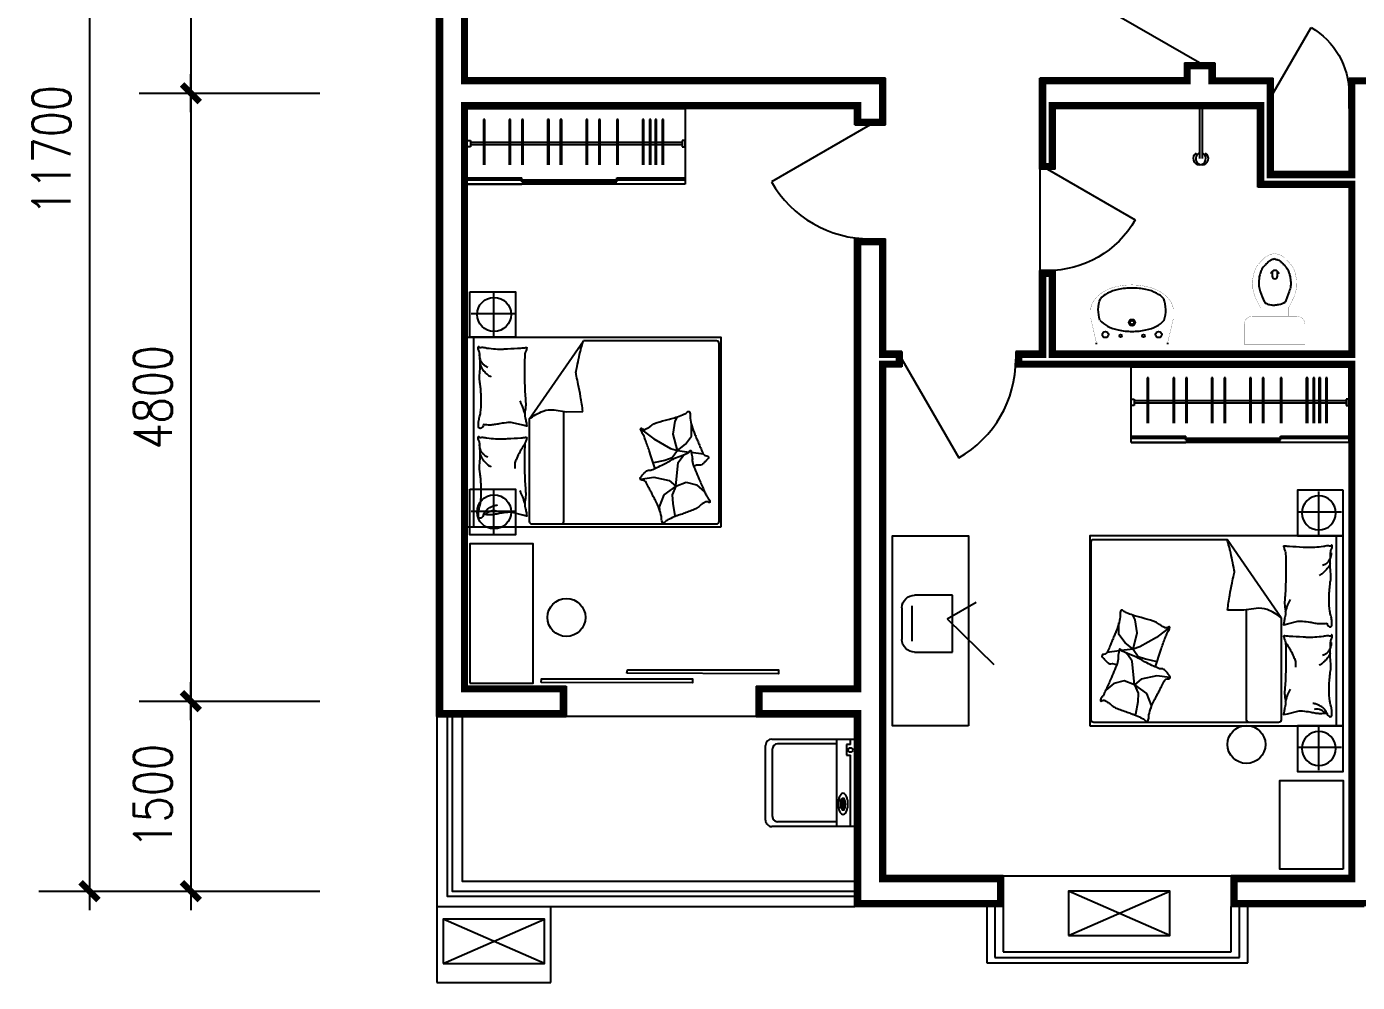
# Model space of a CAD drawing. Extents: x 79020 to 100113, y 10630 to 40397.
# Drawn here: x 79020 to 89524, y 25054 to 32600 of the extents above; entities that cross this region are included whole.
import ezdxf
from ezdxf.enums import TextEntityAlignment as Align

# ---------------------------------------------------------------- set-up
doc = ezdxf.new("R2010")
doc.units = 0
doc.header["$LTSCALE"] = 1000
doc.header["$MEASUREMENT"] = 0
for name, color, linetype in [('AXIS', 250, 'Continuous'), ('BATH', 250, 'Continuous'), ('FURNETR', 250, 'Continuous'), ('LVTRY', 250, 'Continuous'), ('PUB_WALL', 250, 'Continuous'), ('TOTHER', 250, 'Continuous'), ('WALL', 250, 'Continuous'), ('WINDOW', 250, 'Continuous'), ('WINDOW_TEXT', 250, 'Continuous')]:
    doc.layers.add(name, color=color, linetype=linetype)
doc.styles.add('DIM_FONT', font='SIMPLEX.shx', dxfattribs={"width": 0.8})
doc.styles.add('SIMPLEX', font='SIMPLEX.SHX')
doc.styles.get("Standard").update_dxf_attribs({"font": 'gbenor.shx', "bigfont": 'gbcbig.shx'})
doc.dimstyles.new('AXIS', dxfattribs={"dimtxt": 300, "dimasz": 1, "dimexe": 250, "dimexo": 300, "dimgap": 150, "dimtad": 1, "dimdec": 0, "dimzin": 0, "dimdsep": 46, "dimtxsty": 'DIM_FONT', "dimblk": '_DIMX', "dimcen": 0.09, "dimse1": 1, "dimse2": 1, "dimclrt": 7, "dimadec": 0, "dimazin": 0, "dimtfac": 1, "dimtdec": 0, "dimtix": 1, "dimtmove": 2, "dimatfit": 3, "dimldrblk": '_DIMX', "dimfxl": 1, "dimtolj": 1, "dimtzin": 0, "dimarcsym": 0})

# ---------------------------------------------------------------- blocks, each defined once
blk = doc.blocks.new('_C8OFV')
at = {"layer": 'LVTRY'}
for p, q in [((0, 0), (1720, 0)), ((0, 0), (0, 0)), ((0, -597), (0, 0)), ((1720, 0), (1720, -597)), ((138, -87), (127, -87)), ((127, -87), (127, -444)), ((138, -444), (138, -87)), ((342, -87), (331, -87)), ((331, -87), (331, -444)), ((342, -444), (342, -87)), ((442, -87), (431, -87)), ((431, -87), (431, -444)), ((442, -444), (442, -87)), ((645, -87), (634, -87)), ((634, -87), (634, -444)), ((645, -444), (645, -87)), ((745, -87), (734, -87)), ((734, -87), (734, -444)), ((745, -444), (745, -87)), ((949, -87), (938, -87)), ((938, -87), (938, -444)), ((949, -444), (949, -87)), ((1049, -87), (1038, -87)), ((1038, -87), (1038, -444)), ((1049, -444), (1049, -87)), ((1190, -87), (1179, -87)), ((1179, -87), (1179, -444)), ((1190, -444), (1190, -87)), ((1394, -87), (1383, -87)), ((1383, -87), (1383, -444)), ((1394, -444), (1394, -87)), ((1449, -87), (1438, -87)), ((1438, -87), (1438, -444)), ((1449, -444), (1449, -87)), ((1494, -87), (1483, -87)), ((1483, -87), (1483, -444)), ((1494, -444), (1494, -87)), ((1549, -87), (1538, -87)), ((1538, -87), (1538, -444)), ((1549, -444), (1549, -87)), ((0, -254), (24, -254)), ((0, -304), (0, -254)), ((24, -304), (0, -304)), ((24, -254), (24, -304)), ((1697, -269), (24, -269)), ((1697, -288), (24, -288)), ((1720, -254), (1697, -254)), ((1697, -254), (1697, -304)), ((1697, -304), (1720, -304)), ((1720, -304), (1720, -254)), ((0, -547), (431, -547)), ((0, -563), (431, -563)), ((0, -563), (431, -563)), ((1720, -597), (0, -597)), ((0, -597), (431, -597)), ((431, -579), (431, -547)), ((431, -563), (1179, -563)), ((431, -579), (1179, -579)), ((1720, -597), (431, -597)), ((1179, -579), (1179, -547)), ((1179, -547), (1720, -547)), ((1179, -563), (1720, -563))]:
    blk.add_line(p, q, dxfattribs=at)
at = {"flags": 9}
for tag in ['XSIZE', 'YSIZE']:
    blk.add_attdef(tag, (0, 0), '', height=0.5, dxfattribs=at)
blk = doc.blocks.new('M_A1SFU')
blk.add_line((-0.5, 0), (0, -0.866))
blk.add_arc((-0.5, 0), 1, 300, 0)
blk = doc.blocks.new('M_C54TQD')
for p, q in [((0, -52), (1500, -52)), ((26, -509), (26, -1968)), ((853, -489), (46, -489)), ((853, -489), (1472, -916)), ((46, -761), (915, -761)), ((1472, -1968), (1472, -916)), ((381, -1368), (395, -1471)), ((528, -1559), (509, -1470)), ((778, -1368), (698, -1472)), ((161, -1514), (137, -1518)), ((255, -1552), (161, -1514)), ((324, -1645), (255, -1552)), ((395, -1471), (369, -1593)), ((548, -1617), (528, -1559)), ((698, -1472), (623, -1603)), ((90, -1638), (87, -1645)), ((188, -1621), (90, -1638)), ((257, -1618), (188, -1621)), ((324, -1645), (257, -1618)), ((369, -1593), (324, -1645)), ((324, -1645), (510, -1664)), ((324, -1645), (355, -1728)), ((510, -1664), (560, -1700)), ((605, -1658), (548, -1617)), ((605, -1658), (594, -1752)), ((623, -1603), (605, -1658)), ((605, -1658), (734, -1626)), ((605, -1658), (655, -1721)), ((734, -1626), (837, -1640)), ((837, -1640), (873, -1660)), ((355, -1728), (335, -1810)), ((560, -1700), (572, -1709)), ((592, -1767), (580, -1861)), ((655, -1721), (720, -1769)), ((720, -1769), (813, -1769)), ((335, -1810), (281, -1873)), ((46, -1988), (1452, -1988))]:
    blk.add_line(p, q)
blk.add_lwpolyline([(0, -2000), (0, 0), (1500, 0), (1500, -2000)], close=True)
for points in [[(101, -127, -0.263368), (73, -108, -0.494818), (82, -89, -0.049225), (100, -88, -0.036831), (124, -89, -0.031893), (161, -97, 0.035782), (195, -104, 0.032941), (285, -110, 0.026564), (396, -104, 0.017905), (434, -99, -0.033397), (454, -97, -0.03204), (491, -97, 0.018442), (555, -101, 0.010837), (620, -100, 0.014624), (668, -97, 0.111249), (691, -89, -0.153708), (708, -86, -0.076444), (715, -87, -0.215512), (717, -89, -0.585858), (714, -92, 0.363489), (709, -95, 0.191716), (709, -106, -0.129675), (711, -123, -0.01735), (708, -140, 0.019326), (706, -155, 0.018818), (699, -223, 0.021828), (698, -283, 0.006204), (700, -316, 0.001963), (706, -423, 0.028341), (710, -459, -0.117014), (709, -468, -0.36606), (708, -469, -0.03973), (694, -466, -0.048309), (681, -461, 0.062981), (670, -457, 0.04058), (647, -454, 0.014345), (580, -451, 0.005484), (454, -452, 0.007153), (358, -455, 0.008762), (316, -458, -0.008153), (270, -461, -0.06251), (213, -456, 0.078669), (167, -454, 0.047825), (145, -459, -0.034494), (114, -466, -0.023571), (89, -469, -0.510228), (88, -468), (95, -438), (116, -356, 0.073041), (118, -336, 0.023305), (112, -275, 0.018299), (108, -252, -0.01097), (101, -214, -0.042281), (98, -180, -0.027201), (101, -126)], [(575, -101, 0.027842), (551, -111, 0.048685), (539, -119, 0.023666), (511, -144, 0.031223), (492, -164, 0.046801), (486, -172, 0.023191), (478, -189)], [(657, -95, 0.088153), (622, -98, 0.088153), (591, -114, 0.077547), (569, -135, 0.077547), (555, -162)], [(810, -127, -0.263368), (782, -108, -0.494818), (791, -89, -0.049225), (809, -88, -0.036831), (833, -89, -0.031893), (871, -97, 0.035782), (905, -104, 0.032941), (994, -110, 0.026564), (1106, -104, 0.017905), (1143, -99, -0.033397), (1163, -97, -0.03204), (1200, -97, 0.018442), (1265, -101, 0.010837), (1329, -100, 0.014624), (1377, -97, 0.111249), (1400, -89, -0.153708), (1417, -86, -0.076444), (1424, -87, -0.215512), (1426, -89, -0.585858), (1423, -92, 0.363489), (1419, -95, 0.191716), (1419, -106, -0.129675), (1421, -123, -0.01735), (1418, -140, 0.019326), (1415, -155, 0.018818), (1408, -223, 0.021828), (1407, -283, 0.006204), (1409, -316, 0.001963), (1415, -423, 0.028341), (1419, -459, -0.117014), (1419, -468, -0.36606), (1417, -469, -0.03973), (1404, -466, -0.048309), (1390, -461, 0.062981), (1379, -457, 0.04058), (1356, -454, 0.014345), (1289, -451, 0.005484), (1164, -452, 0.007153), (1067, -455, 0.008762), (1025, -458, -0.008153), (979, -461, -0.06251), (922, -456, 0.078669), (877, -454, 0.047825), (854, -459, -0.034494), (823, -466, -0.023571), (798, -469, -0.510228), (797, -468), (805, -438), (825, -356, 0.073041), (827, -336, 0.023305), (821, -275, 0.018299), (817, -252, -0.01097), (810, -214, -0.042281), (807, -180, -0.027201), (810, -126)], [(1284, -101, 0.027842), (1260, -111, 0.048685), (1248, -119, 0.023666), (1220, -144, 0.031223), (1201, -164, 0.046801), (1196, -172, 0.023191), (1188, -189)], [(1366, -95, 0.088153), (1332, -98, 0.088153), (1300, -114, 0.077547), (1279, -135, 0.077547), (1265, -162)], [(99, -143, -0.05369), (114, -156, -0.070312), (122, -168, -0.015448), (125, -177, -0.013244), (129, -187, -0.082127), (132, -205, -0.064164), (129, -228)], [(101, -127, -0.077379), (136, -152, -0.077379), (161, -187, -0.047525), (171, -211, -0.047525), (176, -238)], [(191, -454, 0.009729), (219, -445, 0.009729), (246, -435, 0.007971), (267, -426, 0.007971), (289, -416)], [(661, -455, 0.016108), (622, -429, 0.024599), (595, -414, 0.009477), (546, -391, 0.015937), (516, -378, 0.072521), (500, -375, 0.033339), (463, -375)], [(901, -454, 0.009729), (928, -445, 0.009729), (955, -435, 0.007971), (977, -426, 0.007971), (998, -416)], [(853, -489, -0.085272), (917, -599, -0.124044), (926, -686), (912, -782), (914, -912)], [(914, -912, 0.007867), (1032, -894, 0.009508), (1128, -876, 0.006616), (1193, -862, -0.023828), (1212, -858, -0.080713), (1230, -859, -0.009591), (1383, -891, -0.013133), (1416, -899, -0.007859), (1472, -916)], [(464, -1480, 0.025626), (476, -1478, 0.0108), (605, -1436, 0.00456), (692, -1405, 0.01125), (727, -1391, 0.069394), (746, -1380, -0.079756), (763, -1371, -0.106399), (778, -1368, -0.328642), (782, -1372, -0.299547), (779, -1378, 0.189917), (774, -1387, 0.033518), (773, -1397, 0.075627), (773, -1402, 0.053489), (776, -1410, 0.017838), (788, -1432, 0.038394), (805, -1456, -0.059529), (816, -1472, -0.035943), (826, -1498, -0.011245), (852, -1585, -0.006203), (862, -1624, 0.010783), (868, -1647, 0.019485), (873, -1660, 0.005062), (892, -1710, 0.101392), (909, -1736, -0.223768), (914, -1749, -0.25558), (911, -1754, -0.081563), (895, -1759, -0.071805), (878, -1759, 0.069985), (861, -1759, 0.03546), (801, -1772, 0.029432), (732, -1797, 0.001554), (699, -1811, -0.00152), (665, -1826, -0.004735), (629, -1840, 0.00382), (586, -1859, 0.296001), (564, -1891, -0.649774), (542, -1900, -0.02319), (538, -1895, 0.0288), (534, -1892, 0.005727), (527, -1886, -0.004358), (519, -1878, -0.027528), (502, -1861, -0.046214), (493, -1850, -0.194121), (490, -1833, 0.133719), (489, -1809, 0.005779), (482, -1787, 0.008882)]]:
    blk.add_lwpolyline(points, format="xyb")
blk.add_lwpolyline([(58, -1583, 0.101392), (40, -1559, -0.223768), (34, -1546, -0.25558), (36, -1541, -0.081563), (52, -1535, -0.071805), (69, -1534, 0.069985), (86, -1532, 0.03546), (145, -1515, 0.029432), (211, -1485, 0.001554), (244, -1468, -0.00152), (276, -1451, -0.004735), (311, -1433, 0.00382), (353, -1412, 0.296001), (372, -1378, -0.649774), (393, -1367, -0.02319), (398, -1372, 0.0288), (402, -1375, 0.005727), (409, -1380, -0.004358), (418, -1387, -0.027528), (436, -1403, -0.046214), (445, -1414, -0.194121), (450, -1430, 0.133719), (453, -1454, 0.011505), (471, -1496, 0.008882), (497, -1550, 0.012426), (535, -1618, -0.033612), (547, -1644), (570, -1701), (588, -1744, 0.224341), (603, -1757, -0.722772), (603, -1766, -0.103513), (599, -1767, 0.053465), (592, -1767, 0.030109), (569, -1772, -0.031436), (547, -1776, -0.05324), (532, -1776, 0.05518), (517, -1777, 0.056271), (492, -1783, 0.0108), (366, -1835, 0.00456), (281, -1873, 0.01125), (247, -1889, 0.069394), (229, -1902, -0.079756), (213, -1912, -0.106399), (199, -1915, -0.328642), (195, -1912, -0.299547), (196, -1906, 0.189917), (201, -1896, 0.033518), (202, -1886, 0.075627), (201, -1882, 0.053489), (197, -1874, 0.017838), (184, -1853, 0.038394), (165, -1830, -0.059529), (153, -1815, -0.035943), (140, -1790, -0.011245), (108, -1705, -0.006203), (95, -1667, 0.010783), (87, -1645, 0.019485), (82, -1632, 0.005062)], format="xyb", close=True)
for centre, start, end in [((46, -509), 90, 180), ((46, -741), 180, 270), ((46, -1968), 180, 270), ((1452, -1968), 270, 0)]:
    blk.add_arc(centre, 20, start, end)
at = {"style": 'DIM_FONT', "width": 0.8, "flags": 9}
for tag in ['XSIZE', 'YSIZE']:
    blk.add_attdef(tag, (0, 0), '', height=0.5, dxfattribs=at)
blk = doc.blocks.new('A$C0B1B081E')
at = {"xscale": -1, "rotation": 269.9999999999998}
blk.add_blockref('M_C54TQD', (2000, 0), dxfattribs=at)
blk = doc.blocks.new('_DIMX')
blk.add_line((-150, 0), (150, 0))
at = {"const_width": 50}
blk.add_lwpolyline([(-70, -70), (70, 70)], dxfattribs=at)
blk = doc.blocks.new('*D62')
at = {"layer": 'AXIS', "color": 0, "lineweight": -2}
blk.add_line((80316, 32073), (80316, 27275), dxfattribs=at)
at = {"layer": 'Defpoints', "color": 0}
for p in [(81334, 32074), (80316, 27274), (81334, 27274)]:
    blk.add_point(p, dxfattribs=at)
at = {"layer": 'AXIS', "color": 0, "lineweight": -2}
for p, rotation in [((80316, 32074), 90), ((80316, 27274), 270)]:
    blk.add_blockref('_DIMX', p, dxfattribs=dict(at, rotation=rotation))
at = {"layer": 'AXIS', "color": 7, "insert": (80016, 29674), "char_height": 300, "attachment_point": 5, "rotation": 90, "style": 'DIM_FONT'}
blk.add_mtext('\\A1;4800', dxfattribs=at)
blk = doc.blocks.new('*D63')
at = {"layer": 'AXIS', "color": 0, "lineweight": -2}
blk.add_line((79516, 37473), (79516, 25775), dxfattribs=at)
at = {"layer": 'Defpoints', "color": 0}
for p in [(81334, 37474), (79516, 25774), (81334, 25774)]:
    blk.add_point(p, dxfattribs=at)
at = {"layer": 'AXIS', "color": 0, "lineweight": -2}
for p, rotation in [((79516, 37474), 90), ((79516, 25774), 270)]:
    blk.add_blockref('_DIMX', p, dxfattribs=dict(at, rotation=rotation))
at = {"layer": 'AXIS', "color": 7, "insert": (79216, 31624), "char_height": 300, "attachment_point": 5, "rotation": 90, "style": 'DIM_FONT'}
blk.add_mtext('\\A1;11700', dxfattribs=at)
blk = doc.blocks.new('M_A14NPV')
for points in [[(0.6323, 0.2261), (0.6292, 0.2078), (-0.1643, 0.2078), (-0.1643, 0.2286)], [(0.1799, 0.1784), (0.1767, 0.1601), (-0.6168, 0.1601), (-0.6167, 0.1808)]]:
    blk.add_lwpolyline(points, close=True)
blk = doc.blocks.new('*D65')
at = {"layer": 'AXIS', "color": 0, "lineweight": -2}
blk.add_line((80316, 27273), (80316, 25775), dxfattribs=at)
at = {"layer": 'Defpoints', "color": 0}
for p in [(81334, 27274), (80316, 25774), (81334, 25774)]:
    blk.add_point(p, dxfattribs=at)
at = {"layer": 'AXIS', "color": 0, "lineweight": -2}
for p, rotation in [((80316, 27274), 90), ((80316, 25774), 270)]:
    blk.add_blockref('_DIMX', p, dxfattribs=dict(at, rotation=rotation))
at = {"layer": 'AXIS', "color": 7, "insert": (80016, 26524), "char_height": 300, "attachment_point": 5, "rotation": 90, "style": 'DIM_FONT'}
blk.add_mtext('\\A1;1500', dxfattribs=at)
blk = doc.blocks.new('_C11UFW')
at = {"layer": 'BATH', "ltscale": 5}
for p, q in [((-400, 175), (400, -175)), ((400, 175), (-400, -175))]:
    blk.add_line(p, q, dxfattribs=at)
blk.add_lwpolyline([(-400, 175), (400, 175), (400, -175), (-400, -175)], close=True, dxfattribs=at)
at = {"style": 'DIM_FONT', "width": 0.8, "flags": 9}
for tag in ['XSIZE', 'YSIZE']:
    blk.add_attdef(tag, (0, 0), '', height=0.5, dxfattribs=at)
blk = doc.blocks.new('A$C49232555')
for p, q in [((238, 11), (238, 437)), ((14, 235), (451, 235))]:
    blk.add_line(p, q)
blk.add_lwpolyline([(0, 450), (450, 450), (450, 0), (0, 0)], close=True)
blk.add_circle((239, 226), 168)
blk = doc.blocks.new('M_C4')
for p, q in [((100, 250), (350, 250)), ((0, -150), (0, 150)), ((363, 169), (84, 169)), ((450, 150), (450, -150)), ((450, -150), (0, -150)), ((187, -107), (57, -336)), ((187, -107), (547, -475))]:
    blk.add_line(p, q)
for centre, start, end in [((100, 150), 90, 180), ((350, 150), 0, 90)]:
    blk.add_arc(centre, 100, start, end)
at = {"flags": 9}
for tag in ['XSIZE', 'YSIZE']:
    blk.add_attdef(tag, (0, 0), '', height=0.5, dxfattribs=at)
at = {"width": 0.8, "flags": 9}
for tag in ['YSIZE', 'XSIZE', 'XSIZE', 'YSIZE']:
    blk.add_attdef(tag, (225, -150), '', height=0.5, dxfattribs=at)
blk = doc.blocks.new('A$C7C8A5B6C')
at = {"xscale": -1, "rotation": 90.00000000000001}
blk.add_blockref('M_C4', (250, 547), dxfattribs=at)
blk = doc.blocks.new('M_E20')
for p, q in [((345, 0), (-345, 0)), ((-302, -36), (-345, -36)), ((-302, -35), (-302, -66)), ((-302, -66), (-219, -66)), ((-219, -66), (-219, -35)), ((345, -36), (-219, -36)), ((123, -87), (123, -99)), ((133, -96), (133, -113)), ((198, -96), (133, -96)), ((198, -113), (198, -96)), ((215, -88), (215, -99)), ((-307, -144), (-307, -611)), ((133, -113), (198, -113)), ((307, -144), (307, -611)), ((267, -651), (-267, -651))]:
    blk.add_line(p, q)
blk.add_lwpolyline([(83, -94, 0.185158), (88, -107, 0.102042), (108, -122, 0.060862), (133, -130, 0.047173), (166, -133, 0.047173), (200, -130, 0.060862), (225, -122, 0.102042), (245, -107, 0.185158), (250, -94, 0.185158), (245, -82, 0.102042), (225, -67, 0.060862), (200, -59, 0.047173), (166, -56, 0.047173), (133, -59, 0.060862), (108, -67, 0.102042), (88, -82, 0.185158)], format="xyb", close=True)
for points in [[(215, -88, 0.259034), (213, -85, 0.076276), (201, -80, 0.036515), (188, -77, 0.026615), (169, -76, 0.026615), (150, -77, 0.036515), (137, -80, 0.076276), (125, -85, 0.259034), (123, -88, 0.078462), (123, -89, 0.056762)], [(215, -99, 0.259034), (213, -95, 0.076276), (201, -90, 0.036515), (188, -88, 0.026615), (169, -87, 0.026615), (150, -88, 0.036515), (137, -90, 0.076276), (125, -95, 0.259034), (123, -99, 0.259034), (125, -102, 0.056762), (133, -106, 0.036515)], [(198, -108, 0.008736), (201, -107, 0.076276), (213, -102, 0.259034), (215, -99, 0.259034)]]:
    blk.add_lwpolyline(points, format="xyb")
blk.add_circle((-259, -35), 17.5)
for centre, start, end in [((-267, -611), 180, 270), ((267, -611), 270, 0)]:
    blk.add_arc(centre, 40, start, end)
at = {"layer": 'TOTHER', "linetype": 'Continuous'}
for p, q in [((-345, -656), (-345, 0)), ((345, 0), (345, -656)), ((-345, -145), (345, -145)), ((295, -706), (-295, -706))]:
    blk.add_line(p, q, dxfattribs=at)
for centre, start, end in [((-295, -656), 180, 270), ((295, -656), 270, 0)]:
    blk.add_arc(centre, 50, start, end, dxfattribs=at)
at = {"width": 0.8, "flags": 9}
for tag in ['XSIZE', 'YSIZE']:
    blk.add_attdef(tag, (0, 0), '', height=0.5, dxfattribs=at)
blk = doc.blocks.new('*D70')
at = {"layer": 'AXIS', "color": 0, "lineweight": -2}
blk.add_line((80316, 34773), (80316, 32075), dxfattribs=at)
at = {"layer": 'Defpoints', "color": 0}
for p in [(81334, 34774), (80316, 32074), (81334, 32074)]:
    blk.add_point(p, dxfattribs=at)
at = {"layer": 'AXIS', "color": 0, "lineweight": -2}
for p, rotation in [((80316, 34774), 90), ((80316, 32074), 270)]:
    blk.add_blockref('_DIMX', p, dxfattribs=dict(at, rotation=rotation))
at = {"layer": 'AXIS', "color": 7, "insert": (80016, 33424), "char_height": 300, "attachment_point": 5, "rotation": 90, "style": 'DIM_FONT'}
blk.add_mtext('\\A1;2700', dxfattribs=at)
blk = doc.blocks.new('_DBLK')
blk.add_line((-0.5, 0), (0, -0.866))
blk.add_arc((-0.5, 0), 1, 300, 0)
at = {"layer": 'WINDOW_TEXT', "style": 'SIMPLEX', "flags": 9}
blk.add_attdef('A', text='', height=1, dxfattribs=at).set_placement((0, 1.5), align=Align.MIDDLE)
blk = doc.blocks.new('_LV10')
blk.add_line((0, -37), (0, -432))
blk.add_arc((0, -432), 50, 121.0332, 58.9668)
blk = doc.blocks.new('A$C4AEA3397')
at = {"layer": 'LVTRY', "rotation": 180}
blk.add_blockref('_LV10', (48, -37), dxfattribs=at)
blk = doc.blocks.new('M_E11')
for p, q in [((-280, -10), (-280, 0)), ((280, 0), (280, -10)), ((-251, -189), (-251, -186)), ((-248, -183), (-250, -185))]:
    blk.add_line(p, q)
at = {"const_width": 1.5}
for points in [[(-280, 0), (280, 0)], [(-326, -200), (-280, -5)], [(326, -204), (280, -5)]]:
    blk.add_lwpolyline(points, dxfattribs=at)
for points in [[(253, -188, 0.098208), (193, -141, 0.066287), (110, -111, 0.052428), (0, -100, 0.052428), (-110, -111, 0.066287), (-193, -141, 0.093876), (-251, -186, 0.171377)], [(-250, -358, 0.091341), (-193, -401, 0.066287), (-110, -431, 0.052428), (0, -442, 0.052428), (110, -431, 0.066287), (193, -401, 0.091756), (250, -358, 0.171377)]]:
    blk.add_lwpolyline(points, format="xyb")
for points in [[(-326, -200, 0.008223), (-326, -204, 0.149285)], [(-326, -266, 0.149285), (-304, -337, 0.107079), (-231, -408, 0.075625), (-131, -450, 0.062436), (-1, -467, 0.062436), (130, -452, 0.075625), (230, -410, 0.107079), (304, -339, 0.149285), (326, -268, 0.005205), (326, -266, 0.086596)]]:
    blk.add_lwpolyline(points, format="xyb", dxfattribs=at)
at = {"const_width": 1.5, "flags": 128}
for points in [[(-326, -204), (-326, -268)], [(326, -204), (326, -268)]]:
    blk.add_lwpolyline(points, dxfattribs=at)
at = {"flags": 128}
for points in [[(-253, -188, 0.172546), (-250, -358, 0.726395)], [(253, -188, -0.172546), (250, -358, -0.726395)]]:
    blk.add_lwpolyline(points, format="xyb", dxfattribs=at)
for centre, radius in [((-210, -75), 24), ((-210, -75), 24), ((-210, -75), 24), ((-90, -65), 10), ((90, -65), 10), ((210, -75), 24), ((0, -170), 25), ((0, -170), 15)]:
    blk.add_circle(centre, radius)
blk.add_arc((-250, -186), 1, 131.3224, 180)
at = {"width": 0.8, "flags": 9}
for tag in ['XSIZE', 'YSIZE']:
    blk.add_attdef(tag, (0, 0), '', height=0.5, dxfattribs=at)
blk = doc.blocks.new('A$C05DF5B67')
blk.add_blockref('M_E11', (326, 468))
blk = doc.blocks.new('A$C7E780FB7')
for p, q in [((573, 259), (537, 259)), ((537, 219), (573, 219)), ((573, 259), (573, 259))]:
    blk.add_line(p, q)
at = {"const_width": 1.5}
for points in [[(1, 481), (156, 481)], [(1, 1), (1, 481)], [(221, 416), (221, 66)], [(221, 351), (286, 351)], [(286, 131), (221, 131)], [(156, 1), (1, 1)]]:
    blk.add_lwpolyline(points, dxfattribs=at)
for points in [[(156, 481, -0.414214), (221, 416, -0.414214)], [(716, 241, -0.037932), (711, 269, -0.057502), (704, 286, -0.011128), (688, 313, -0.047419), (684, 319, -0.013557), (670, 333, -0.010422), (652, 350, -0.006492), (633, 366, -0.010986), (622, 376, -0.031118), (608, 385, -0.031821), (593, 393, -0.025304), (574, 400, -0.028493), (556, 405), (522, 412), (501, 416, -0.104917), (493, 416, 0.047512), (476, 413, 0.018859), (461, 413, -0.025251), (450, 413, -0.024361), (436, 412, -0.018727), (417, 408, -0.011084), (402, 404, -0.017664), (393, 401, -0.012553), (376, 395, -0.012341), (360, 388), (321, 369, -0.005054), (309, 363, -0.002567), (286, 351)], [(716, 241, 0.037932), (711, 213, 0.057502), (704, 195, 0.011128), (688, 168, 0.047419), (684, 163, 0.013557), (670, 149, 0.010422), (652, 132, 0.006492), (633, 115, 0.010986), (622, 106, 0.031118), (608, 96, 0.031821), (593, 89, 0.025304), (574, 81, 0.028493), (556, 77), (522, 70), (501, 66, 0.104917), (493, 66, -0.047512), (476, 68, -0.018859), (461, 68, 0.025251), (450, 68, 0.024361), (436, 70, 0.018727), (417, 73, 0.011084), (402, 77, 0.017664), (393, 80, 0.012553), (376, 87, 0.012341), (360, 94), (321, 113, 0.005054), (309, 119, 0.002567), (286, 131)], [(221, 66, -0.414214), (156, 1, -0.414214)]]:
    blk.add_lwpolyline(points, format="xyb", dxfattribs=at)
for points in [[(674, 240, -0.054114), (667, 265, -0.08891), (659, 279, -0.006714), (645, 296, -0.014531), (638, 303, -0.010713), (619, 321, -0.017575), (608, 331, -0.037222), (592, 341, -0.034599), (575, 350, -0.02298), (558, 356, -0.023613), (540, 360, -0.014842), (523, 363, -0.012533), (503, 365, -0.021838), (478, 366, -0.029407), (460, 365, -0.029465), (438, 361, -0.031881), (417, 355), (373, 338), (338, 324, -0.135973), (325, 314, -0.099517), (316, 293, -0.016651), (313, 280, -0.010977), (310, 261, -0.015331), (309, 252, -0.010106), (308, 240)], [(674, 240, 0.054114), (667, 214, 0.08891), (659, 200, 0.006714), (645, 184, 0.014531), (638, 176, 0.010713), (619, 159, 0.017575), (608, 149, 0.037222), (592, 139, 0.034599), (575, 130, 0.02298), (558, 124, 0.023613), (540, 120, 0.014842), (523, 117, 0.012533), (503, 114, 0.021838), (478, 113, 0.029407), (460, 114, 0.029465), (438, 118, 0.031881), (417, 125), (373, 142), (338, 156, 0.135973), (325, 166, 0.099517), (316, 187, 0.016651), (313, 200, 0.010977), (310, 219, 0.015331), (309, 227, 0.010106), (308, 240)]]:
    blk.add_lwpolyline(points, format="xyb")
for centre, radius, start, end in [((537, 239), 20, 90, 270), ((550, 238), 33.2, 280.0495, 79.9505)]:
    blk.add_arc(centre, radius, start, end)
at = {"text_generation_flag": 4, "width": 0.8, "flags": 9}
for tag in ['YSIZE', 'XSIZE']:
    blk.add_attdef(tag, (1, 241), '', height=0.5, rotation=180, dxfattribs=at)

msp = doc.modelspace()

# ---------------------------------------------------------------- linework, layer by layer
at = {"layer": 'AXIS', "color": 7}
for p, q in [((79908.4, 32074), (81333.8, 32074)), ((79908.4, 27274), (81333.8, 27274)), ((79116.4, 25774), (81333.8, 25774))]:
    msp.add_line(p, q, dxfattribs=at)
at = {"layer": 'FURNETR', "color": 7}
for points in [[(86454.3, 27079.8), (85854.3, 27079.8), (85854.3, 28579.8), (86454.3, 28579.8)], [(82518.4, 27415.7), (83018.4, 27415.7), (83018.4, 28515.7), (82518.4, 28515.7)], [(89411.1, 25948.1), (88911.1, 25948.1), (88911.1, 26648.1), (89411.1, 26648.1)]]:
    msp.add_lwpolyline(points, close=True, dxfattribs=at)
at = {"layer": 'FURNETR', "color": 7, "ltscale": 5}
for centre in [(83280.7, 27935.2), (88648.7, 26932.4)]:
    msp.add_circle(centre, 150, dxfattribs=at)
at = {"layer": 'LVTRY', "color": 7}
for p, q in [((87018.4, 31474), (87018.4, 30674)), ((84778.4, 27154), (83278.4, 27154)), ((82258.4, 25654), (82258.4, 25054)), ((83158.4, 25054), (83158.4, 25654)), ((82258.4, 25054), (83158.4, 25054))]:
    msp.add_line(p, q, dxfattribs=at)
for points in [[(82258.4, 27154), (82258.4, 25774), (82258.4, 25654), (85558.4, 25654), (85558.4, 25654)], [(82338.4, 27154), (82338.4, 25734), (85558.4, 25734)], [(82378.4, 27154), (82378.4, 25774), (85558.4, 25774), (85558.4, 25774)], [(82458.4, 27154), (82458.4, 25854), (85558.4, 25854)]]:
    msp.add_lwpolyline(points, dxfattribs=at)
at = {"layer": 'PUB_WALL', "color": 7, "const_width": 50}
for points in [[(85583.4, 31849), (85583.4, 31979), (82473.4, 31979), (82473.4, 27369), (83253.4, 27369), (83253.4, 27179), (82283.4, 27179), (82283.4, 37569), (83003.4, 37569), (83003.4, 37379), (82473.4, 37379), (82473.4, 32169), (85773.4, 32169), (85773.4, 31849)], [(85773.4, 25869), (86703.4, 25869), (86703.4, 25679), (85583.4, 25679), (85583.4, 27179), (84803.4, 27179), (84803.4, 27369), (85583.4, 27369), (85583.4, 30899), (85773.4, 30899), (85773.4, 30009), (85903.4, 30009), (85903.4, 29939), (85773.4, 29939)]]:
    msp.add_lwpolyline(points, close=True, dxfattribs=at)
msp.add_lwpolyline([(90603.4, 25679), (88553.4, 25679), (88553.4, 25869), (89483.4, 25869), (89483.4, 29939), (86853.4, 29939), (86853.4, 30009), (87043.4, 30009), (87043.4, 30649), (87113.4, 30649), (87113.4, 30009), (89483.4, 30009), (89483.4, 31357.7), (88763.4, 31357.7), (88763.4, 31979), (87113.4, 31979), (87113.4, 31499), (87043.4, 31499), (87043.4, 32169), (88183.4, 32169), (88183.4, 32289), (88373.4, 32289), (88373.4, 32169), (88833.4, 32169), (88833.4, 31427.7), (89483.4, 31427.7), (89483.4, 32169), (89673.4, 32169)], dxfattribs=at)
at = {"layer": 'WALL', "color": 7}
for p, q in [((82258.4, 27154), (82258.4, 37594)), ((82498.4, 32194), (82498.4, 37354)), ((88158.4, 32314), (88158.4, 32194)), ((88158.4, 32314), (88398.4, 32314)), ((88398.4, 32314), (88398.4, 32194)), ((85798.4, 32194), (82498.4, 32194)), ((85798.4, 31824), (85798.4, 32194)), ((88158.4, 32194), (87018.4, 32194)), ((87018.4, 31474), (87018.4, 32194)), ((88398.4, 32194), (88858.4, 32194)), ((88858.4, 31954), (88858.4, 32194)), ((89458.4, 31954), (89458.4, 32194)), ((89458.4, 32194), (89698.4, 32194)), ((82498.4, 27394), (82498.4, 31954)), ((85558.4, 31954), (82498.4, 31954)), ((85558.4, 31824), (85558.4, 31954)), ((88738.4, 31954), (87138.4, 31954)), ((87138.4, 31474), (87138.4, 31954)), ((88738.4, 31332.7), (88738.4, 31954)), ((88858.4, 31452.7), (88858.4, 31954)), ((89458.4, 31954), (89458.4, 31452.7)), ((85558.4, 31824), (85798.4, 31824)), ((87138.4, 31474), (87018.4, 31474)), ((89458.4, 31452.7), (88858.4, 31452.7)), ((89458.4, 31332.7), (88738.4, 31332.7)), ((89458.4, 31332.7), (89458.4, 30034)), ((85558.4, 27394), (85558.4, 30924)), ((85558.4, 30924), (85798.4, 30924)), ((85798.4, 30034), (85798.4, 30924)), ((87138.4, 30674), (87018.4, 30674)), ((87018.4, 30034), (87018.4, 30674)), ((87138.4, 30034), (87138.4, 30674)), ((85928.4, 30034), (85798.4, 30034)), ((85928.4, 30034), (85928.4, 29914)), ((86828.4, 30034), (86828.4, 29914)), ((87018.4, 30034), (86828.4, 30034)), ((89458.4, 30034), (87138.4, 30034)), ((85798.4, 27394), (85798.4, 29914)), ((85928.4, 29914), (85798.4, 29914)), ((89458.4, 29914), (86828.4, 29914)), ((89458.4, 29914), (89458.4, 25894)), ((82498.4, 27394), (83278.4, 27394)), ((83278.4, 27394), (83278.4, 27154)), ((84778.4, 27394), (85558.4, 27394)), ((84778.4, 27394), (84778.4, 27154)), ((85798.4, 25894), (85798.4, 27394)), ((82258.4, 27154), (83278.4, 27154)), ((84778.4, 27154), (85558.4, 27154)), ((85558.4, 25654), (85558.4, 27154)), ((86728.4, 25894), (85798.4, 25894)), ((86728.4, 25894), (86728.4, 25654)), ((88528.4, 25894), (88528.4, 25654)), ((89458.4, 25894), (88528.4, 25894)), ((86728.4, 25654), (85558.4, 25654)), ((89578.4, 25654), (88528.4, 25654))]:
    msp.add_line(p, q, dxfattribs=at)
at = {"layer": 'WINDOW', "color": 7}
for p, q in [((86728.4, 25894), (88528.4, 25894)), ((86598, 25654), (86598, 25207.3)), ((86663.2, 25654), (86663.2, 25250.8)), ((86728.4, 25654), (86728.4, 25294.3)), ((88528.4, 25294.3), (88528.4, 25654)), ((88593.6, 25250.8), (88593.6, 25654)), ((88658.7, 25207.3), (88658.7, 25654)), ((86663.2, 25250.8), (88593.6, 25250.8)), ((86728.4, 25294.3), (88528.4, 25294.3)), ((86598, 25207.3), (88658.7, 25207.3))]:
    msp.add_line(p, q, dxfattribs=at)

# ---------------------------------------------------------------- block references
at = {"color": 7}
for name, p, rotation in [('A$C4AEA3397', (88326.3, 31954), 180), ('A$C4AEA3397', (88346.3, 31954), 180), ('M_E20', (85558.4, 26629.7), 270)]:
    msp.add_blockref(name, p, dxfattribs=dict(at, rotation=rotation))
at = {"layer": 'BATH', "color": 7, "extrusion": (0, 0, -1), "zscale": -1, "rotation": 180}
for p in [(-87642.9, 25599), (-82707.4, 25378.1)]:
    msp.add_blockref('_C11UFW', p, dxfattribs=at)
at = {"layer": 'FURNETR', "color": 7, "ltscale": 5, "yscale": 0.8000000000029104}
for p, xscale in [((82518.4, 30147.4), 0.8000000000029104), ((82518.4, 28587.4), 0.8000000000029104), ((89411.1, 28579.8), -0.8000000000029104), ((89411.1, 26719.8), -0.8000000000029104)]:
    msp.add_blockref('A$C49232555', p, dxfattribs=dict(at, xscale=xscale))
at = {"layer": 'FURNETR', "color": 7, "ltscale": 5, "xscale": -1}
msp.add_blockref('A$C0B1B081E', (84498.4, 28647.4), dxfattribs=at)
at = {"layer": 'FURNETR', "color": 7, "ltscale": 5}
for name, p in [('A$C0B1B081E', (87411.1, 27079.8)), ('A$C7C8A5B6C', (85929.4, 27564.8))]:
    msp.add_blockref(name, p, dxfattribs=at)
at = {"layer": 'LVTRY', "color": 7}
for p in [(82498.4, 31954), (87737.9, 29914)]:
    msp.add_blockref('_C8OFV', p, dxfattribs=at)
at = {"layer": 'LVTRY', "color": 7, "ltscale": 5}
for name, p, rotation in [('A$C7E780FB7', (89111.5, 30092.5), 90), ('A$C05DF5B67', (88071.4, 30562), 180)]:
    msp.add_blockref(name, p, dxfattribs=dict(at, rotation=rotation))
at = {"layer": 'WINDOW', "color": 7}
for name, p, xscale, yscale, zscale, rotation in [('_DBLK', (88278.4, 32814), -1000, 1000, 1000, 270), ('_DBLK', (85678.4, 31374), -900, -900, 900, 90), ('_DBLK', (87078.4, 31074), -800, 800, 800, 90), ('M_A1SFU', (86378.4, 29974), -900, -900, 900, 180), ('M_A14NPV', (84028.4, 27762), 1500, 1500, 1500, 180)]:
    msp.add_blockref(name, p, dxfattribs=dict(at, xscale=xscale, yscale=yscale, zscale=zscale, rotation=rotation))
at = {"layer": 'WINDOW', "color": 7, "xscale": 600, "yscale": -600, "zscale": 600}
msp.add_blockref('_DBLK', (89158.4, 32074), dxfattribs=at)

# ---------------------------------------------------------------- dimensions: what is measured, and where the dimension line sits
at = {"layer": 'AXIS', "color": 7}
dim = msp.add_aligned_dim(p1=(81333.8, 37474), p2=(81333.8, 25774), distance=-1817.4, dimstyle='AXIS', dxfattribs=at)
dim.commit()
dim.dimension.update_dxf_attribs({"geometry": '*D63', "text_midpoint": (79216.4, 31624)})
for base, p1, p2, picture, middle in [((80316.4, 32074), (81333.8, 34774), (81333.8, 32074), '*D70', (80016.4, 33424)), ((80316.4, 27274), (81333.8, 32074), (81333.8, 27274), '*D62', (80016.4, 29674)), ((80316.4, 25774), (81333.8, 27274), (81333.8, 25774), '*D65', (80016.4, 26524))]:
    dim = msp.add_linear_dim(base=base, p1=p1, p2=p2, angle=270, dimstyle='AXIS', dxfattribs=at)
    dim.commit()
    dim.dimension.update_dxf_attribs({"geometry": picture, "text_midpoint": middle})

doc.saveas('drawing.dxf')
